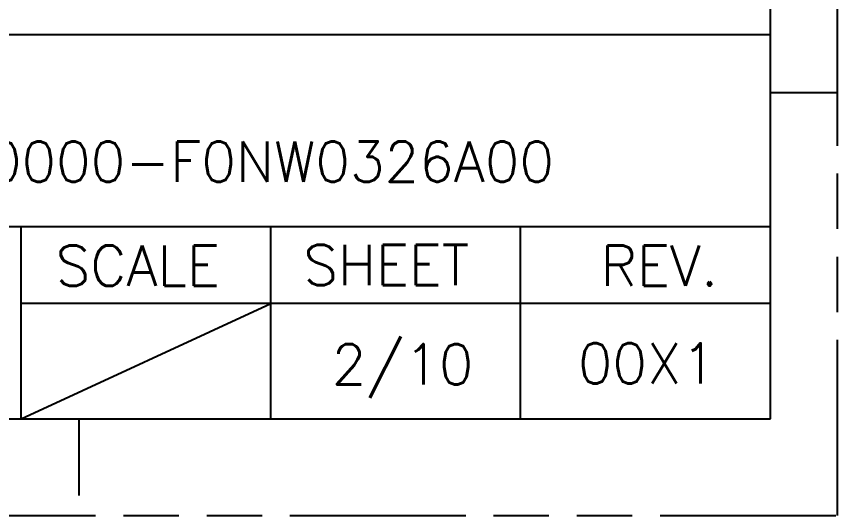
# Model space of a CAD drawing. Extents: x -81 to 328, y -202 to 89.
# Drawn here: x 284.02 to 328.4, y -202.41 to -175.42 of the extents above; entities that cross this region are included whole.
import ezdxf
from ezdxf.enums import TextEntityAlignment as Align

# ---------------------------------------------------------------- set-up
doc = ezdxf.new("R2010")
doc.units = 0
doc.linetypes.add('PHANTOM', pattern=[29.5, 9.5, -1.5, 3, -1.5, 3, -1.5, 9.5])
doc.layers.add('0PAPERF', color=2, linetype='PHANTOM', plot=False)
doc.styles.add('SIMPLEX', font='simplex.shx')

msp = doc.modelspace()

# ---------------------------------------------------------------- linework, layer by layer
for p, q in [((324.768, -197.177), (324.768, 80.01)), ((324.768, -176.414), (208.494, -176.414)), ((324.768, -179.529), (328.401, -179.529)), ((324.768, -186.796), (259.364, -186.796)), ((284.28, -197.177), (284.28, -186.796)), ((297.776, -197.177), (297.776, -186.796)), ((311.272, -197.177), (311.272, -186.796)), ((284.28, -197.177), (297.776, -190.948)), ((324.768, -190.948), (284.28, -190.948)), ((-75.96, -197.177), (324.768, -197.177)), ((287.394, -197.177), (287.394, -201.33))]:
    msp.add_line(p, q)
at = {"layer": '0PAPERF'}
for p, q in [((328.401, -202.408), (328.401, 88.728)), ((-81.195, -202.408), (328.401, -202.408))]:
    msp.add_line(p, q, dxfattribs=at)

# ---------------------------------------------------------------- texts
at = {"style": 'SIMPLEX'}
for s, height, p in [('A12-0000-F0NW0326A00', 2.18012, (293.83, -183.267)), ('00X1', 2.1801, (318.102, -194.179))]:
    msp.add_text(s, height=height, dxfattribs=at).set_placement(p, align=Align.MIDDLE)
for s, p in [('SCALE ', (286.142, -189.983)), ('SHEET', (299.532, -189.947)), ('REV.', (315.598, -189.983)), ('2/10', (301.063, -195.318))]:
    msp.add_text(s, height=2.1801, dxfattribs=at).set_placement(p)

doc.saveas('drawing.dxf')
